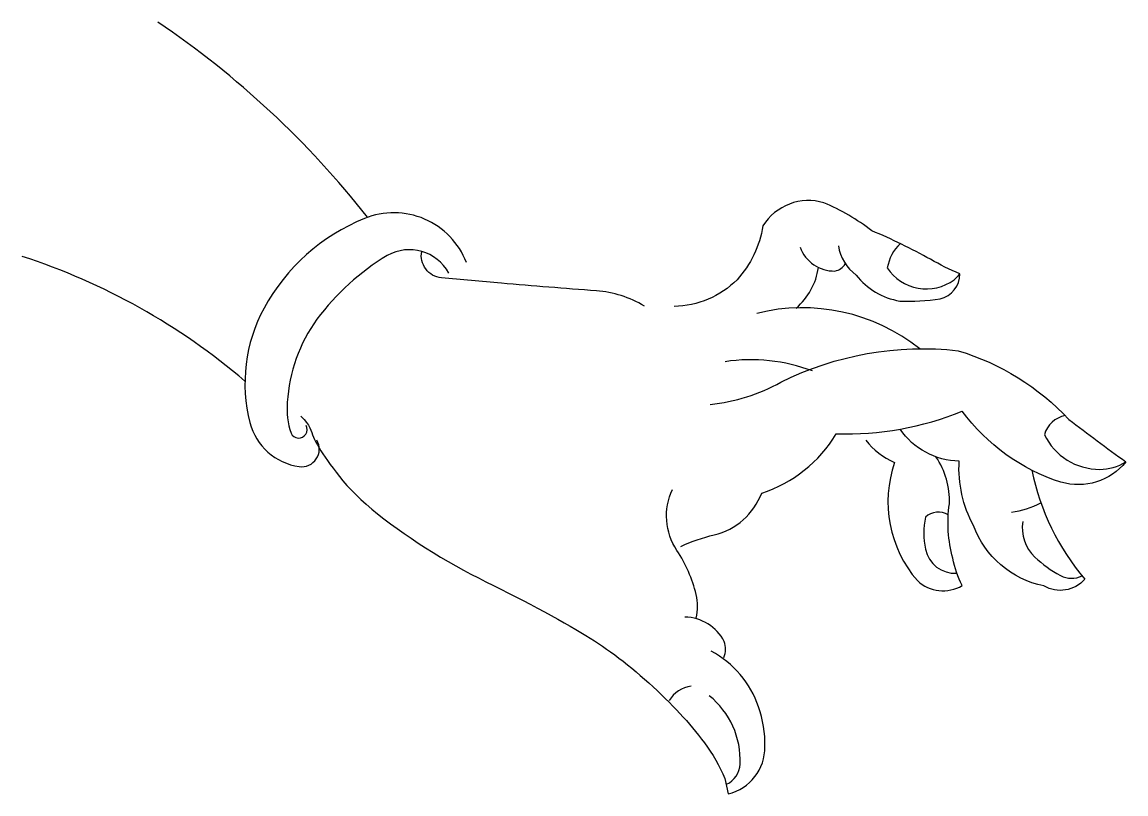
# Model space of a CAD drawing. Extents: x 206 to 1048, y 1444 to 2033.
import ezdxf

# ---------------------------------------------------------------- set-up
doc = ezdxf.new("R2010")
doc.units = 0
doc.header["$LTSCALE"] = 10
doc.header["$MEASUREMENT"] = 0
for name, color, linetype in [('3', 3, 'CONTINUOUS'), ('4', 4, 'CONTINUOUS'), ('7', 7, 'CONTINUOUS')]:
    doc.layers.add(name, color=color, linetype=linetype)

msp = doc.modelspace()

# ---------------------------------------------------------------- linework, layer by layer
at = {"layer": '3'}
msp.add_lwpolyline([(799.81, 1861.28, 0.328244), (826.36, 1843.08, 0.228027), (834.22, 1848.73, 0.228027)], format="xyb", dxfattribs=at)
msp.add_arc((719.59, 1503.84), 23, 97.07221, 149.46368, dxfattribs=at)
at = {"layer": '4'}
for points in [[(828.96, 1862.32, 0.195471), (842.49, 1839.96, 0.187331), (875.8, 1820.21, 0.047954), (906.51, 1821.77, 0.348958), (921.6, 1841, -0.033158), (899.26, 1851.98, 0.028798), (854.46, 1873.75, 0.063653), (817.9, 1895.06, 0.338528), (771.33, 1877.46, -0.144849), (751.63, 1836.4, -0.191629), (703.62, 1816.02)], [(680.93, 1816.32, 0.117448), (644.3, 1827.96, -0.003152), (571.87, 1833.78, -0.002028), (526.08, 1837.94, -0.442637), (511.08, 1857.97)], [(731.17, 1741.35, 0.101648), (785.1, 1758.36, -0.144879), (920.39, 1782.31, -0.131323), (1004.74, 1729.94, 0.004384), (1048.32, 1697.5, -0.299798), (998.71, 1682.06, -0.15737), (923.4, 1736.26)], [(708.69, 1633.17, -0.057803), (734.29, 1641.82, 0.245926), (770.44, 1673.78, 0.181908), (827.29, 1718.91, 0.193766)], [(976.52, 1691.22, 0.12551), (1016.99, 1608.11, -0.359253), (985.67, 1603, -0.259011), (931.97, 1648.98, -0.137218), (921.1, 1698.14, -0.244635), (876.08, 1722.56)], [(849.97, 1714.01, 0.131004), (871.77, 1697.21, 0.266651), (889.2, 1607.03, 0.33374), (923.45, 1603.3, -0.08015), (916.28, 1624.05, -0.102792), (913.63, 1665.54, 0.162687), (903.41, 1701.36, 0.162687)], [(720.56, 1578.44, 0.116952), (720.45, 1596.48, 0.086744), (705.8, 1630.06, -0.260954), (702.35, 1676.55)], [(741.64, 1548.41, 0.173101), (741.93, 1560.57, 0.274151), (711.83, 1579.26)], [(744.97, 1444.44, 0.349169), (772.9, 1480.5, 0.089892), (768.08, 1510.8, 0.192054), (731.99, 1553.14)]]:
    msp.add_lwpolyline(points, format="xyb", dxfattribs=at)
msp.add_lwpolyline([(418.91, 1732.47), (421.31, 1729.91), (423.17, 1727.61), (424.6, 1725.5), (425.68, 1723.55), (426.53, 1721.71), (427.23, 1719.94), (427.88, 1718.17), (428.58, 1716.38), (429.41, 1714.52), (430.39, 1712.56), (431.51, 1710.52), (432.78, 1708.36), (434.2, 1706.09), (435.75, 1703.7), (437.45, 1701.17), (439.29, 1698.49), (441.27, 1695.67), (443.42, 1692.7), (445.74, 1689.61), (448.26, 1686.39), (451, 1683.07), (453.98, 1679.66), (457.21, 1676.16), (460.72, 1672.6), (464.51, 1668.98), (468.58, 1665.32), (472.91, 1661.62), (477.46, 1657.9), (482.23, 1654.16), (487.18, 1650.42), (492.31, 1646.69), (497.58, 1642.97), (502.98, 1639.28), (508.48, 1635.63), (514.08, 1632.03), (519.76, 1628.49), (525.48, 1625.02), (531.25, 1621.63), (537.04, 1618.33), (542.83, 1615.13), (548.61, 1612.04), (554.37, 1609.04), (560.11, 1606.12), (565.83, 1603.25), (571.52, 1600.42), (577.18, 1597.6), (582.8, 1594.78), (588.38, 1591.93), (593.92, 1589.05), (599.38, 1586.16), (604.72, 1583.27), (609.92, 1580.41), (614.94, 1577.61), (619.74, 1574.89), (624.28, 1572.28), (628.54, 1569.8), (632.49, 1567.47), (636.16, 1565.26), (639.61, 1563.14), (642.89, 1561.07), (646.03, 1559.03), (649.11, 1556.97), (652.15, 1554.87), (655.21, 1552.69), (658.34, 1550.4), (661.52, 1548.01), (664.74, 1545.52), (668, 1542.95), (671.29, 1540.29), (674.58, 1537.56), (677.86, 1534.77), (681.13, 1531.93), (684.38, 1529.04), (687.58, 1526.11), (690.74, 1523.17), (693.83, 1520.22), (696.86, 1517.27), (699.8, 1514.35), (702.66, 1511.45), (705.41, 1508.61), (708.05, 1505.81), (710.6, 1503.06), (713.06, 1500.33), (715.45, 1497.59), (717.78, 1494.84), (720.07, 1492.05), (722.34, 1489.2), (724.59, 1486.27), (726.83, 1483.25), (729.05, 1480.13), (731.23, 1476.92), (733.34, 1473.63), (735.37, 1470.26), (737.28, 1466.81), (739.07, 1463.29), (740.7, 1459.7), (742.2, 1456.22), (744.97, 1444.44)], dxfattribs=at)
for centre, radius, start, end in [((-82.41, 1450.68), 701.88, 38.12749, 56.04068), ((489.76, 1827.95), 59.55, 21.29634, 112.11718), ((524.77, 1741.81), 152.53, 112.11718, 151.45623), ((53.89, 1382.43), 495.75, 49.4442, 72.10832), ((763.4, 1853.31), 50.93, 310.90455, 351.42518), ((495.99, 1757.46), 119.77, 151.45623, 194.4945), ((801.41, 1670.87), 144.19, 51.57598, 103.95257), ((762.39, 1643.53), 131.92, 69.20767, 98.6616), ((834.08, 1956.21), 237.39, 268.36037, 292.10198), ((423.9, 1738.83), 45.32, 194.4945, 262.05174), ((419.49, 1707.25), 13.43, 262.05174, 30.50622)]:
    msp.add_arc(centre, radius, start, end, dxfattribs=at)
at = {"layer": '7'}
for points in [[(876.27, 1863.95, 0.164661), (866.26, 1845.51, 0.432997), (917.16, 1836.43, 0.079931), (921.6, 1841)], [(531.81, 1841.53, 0.413869), (484.8, 1854.94, 0.095433), (431.17, 1806.43, 0.142242), (408.53, 1743, 0.099847), (411.39, 1719.38, 1.0197), (422.88, 1725.26)], [(1001.94, 1732.85, 0.281254), (986.1, 1718.25, 0.288806), (1028.34, 1691.88, 0.135807), (1048.32, 1697.5)], [(912.79, 1657.11, 0.343237), (895.37, 1655.35, 0.103985), (895.37, 1630.98, 0.37109), (919.27, 1612.7, 0.37109)], [(969.63, 1652.1, 0.245915), (978.85, 1625.03, 0.06786), (998.36, 1610.95, 0.241446), (1014.84, 1610.69, 0.241446)], [(743.66, 1451.78, 0.27715), (753.96, 1467.21, 0.240254), (730.49, 1519.24, 0.240254)]]:
    msp.add_lwpolyline(points, format="xyb", dxfattribs=at)
msp.add_arc((950.11, 1731.17), 72.85, 278.56201, 297.23293, dxfattribs=at)

doc.saveas('drawing.dxf')
